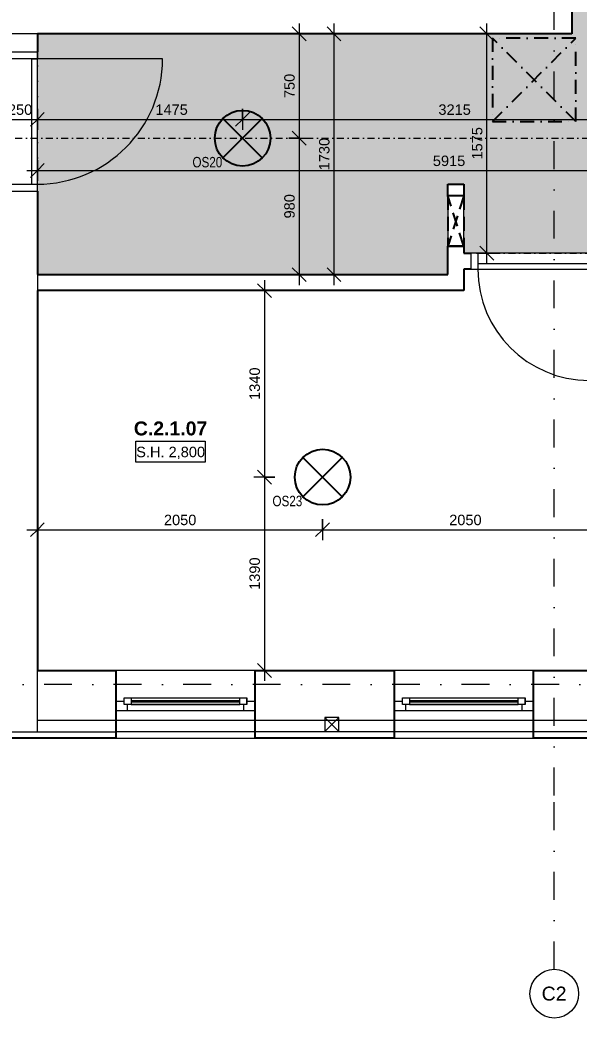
# Model space of a CAD drawing. Header units: millimetres. Extents: x -48130 to -1543, y -7799 to 13735.
# Drawn here: x -32575 to -28557, y -7799 to -627 of the extents above; entities that cross this region are included whole.
import ezdxf

# ---------------------------------------------------------------- set-up
doc = ezdxf.new("R2010")
doc.units = ezdxf.units.MM
for name, pattern in [('ABMV_DashDot_2_2mm-S0_6mm', [110, 50, -30, 0, -30]), ('HA_Dash_3mm-S1mm', [150, 100, -50]), ('HA_DashDot_10mm-S3mm', [500, 200, -150, 0, -150]), ('HA_DashDot_2_2mm-S0_6mm', [110, 50, -30, 0, -30]), ('HA_DashDot_4mm-S1mm', [200, 100, -50, 0, -50])]:
    doc.linetypes.add(name, pattern=pattern)
for name, color, linetype, lineweight in [('-UNDERLAY_A-FLOR-____-OTLN', 9, 'Continuous', 9), ('A-____-____-DIMS', 9, 'Continuous', 5), ('A-____-____-DIMS-50', 9, 'Continuous', 5), ('A-AREA-____-IDEN', 9, 'Continuous', 9), ('A-CLNG-____-PATT', 9, 'Continuous', 9), ('A-DETL-____-OTLN', 9, 'Continuous', 25), ('A-DOOR-____-MCUT', 9, 'HA_DashDot_2_2mm-S0_6mm', 9), ('A-DOOR-____-OTLN', 9, 'Continuous', 9), ('A-DOOR-FRAM-OTLN', 9, 'Continuous', 9), ('A-FLOR-____-OVHD', 9, 'HA_DashDot_4mm-S1mm', 25), ('A-GENM-____-MCUT', 9, 'HA_Dash_3mm-S1mm', 25), ('A-GENM-____-OTLN', 9, 'Continuous', 9), ('A-GLAZ-____-MCUT', 9, 'Continuous', 5), ('A-GLAZ-____-OTLN', 9, 'Continuous', 5), ('A-WALL-____-MCUT', 9, 'Continuous', 25), ('A-WALL-____-OTLN', 9, 'Continuous', 9), ('E-LITE-EQPM-IDEN', 9, 'Continuous', 9), ('E-LITE-EQPM-OTLN', 9, 'Continuous', 9), ('G-____-____-DIMS', 9, 'Continuous', 5), ('I-WALL-____-MCUT', 9, 'Continuous', 25), ('I-WALL-____-OTLN', 9, 'Continuous', 9), ('M-HVAC-DUCT-OTLN', 9, 'Continuous', 9), ('S-GRID-____-IDEN', 9, 'Continuous', 9), ('S-GRID-____-OTLN', 9, 'Continuous', 5)]:
    doc.layers.add(name, color=color, linetype=linetype, lineweight=lineweight)
doc.styles.add('Arial', font='arial.ttf', dxfattribs={"height": 100})
doc.styles.add('Arial_1', font='arial.ttf', dxfattribs={"height": 75})
doc.styles.add('Arial_2', font='arial.ttf', dxfattribs={"width": 0.8, "height": 75})
doc.styles.add('Arial_B', font='arialbd.ttf', dxfattribs={"height": 100})
doc.dimstyles.new('Inner_Dimensions', dxfattribs={"dimscale": 304.8, "dimtxt": 76.519455, "dimasz": 0.328084, "dimexe": 0.246063, "dimexo": 0.0625, "dimgap": 0.032808, "dimtad": 1, "dimdec": 0, "dimzin": 0, "dimdsep": 46, "dimtxsty": 'Arial_1', "dimblk1": 'OBLIQUE', "dimblk2": 'OBLIQUE', "dimsah": 1, "dimcen": 0.09, "dimdle": 0.246063, "dimazin": 0, "dimtfac": 1, "dimtdec": 4, "dimtix": 1, "dimtmove": 0, "dimatfit": 3, "dimfxl": 0.246063, "dimfxlon": 1, "dimtvp": 1, "dimtolj": 1, "dimtzin": 0, "dimlwd": 9, "dimlwe": 9, "dimarcsym": 2})
doc.dimstyles.new('Inner_Dimensions_2', dxfattribs={"dimscale": 304.8, "dimtxt": 76.519455, "dimasz": 0.328084, "dimexe": 0.246063, "dimexo": 0.0625, "dimgap": 0.032808, "dimtad": 1, "dimdec": 0, "dimzin": 0, "dimdsep": 46, "dimtxsty": 'Arial_1', "dimblk1": 'OBLIQUE', "dimblk2": 'OBLIQUE', "dimsah": 1, "dimcen": 0.09, "dimdle": 0.246063, "dimazin": 0, "dimtfac": 1, "dimtdec": 4, "dimtix": 1, "dimtmove": 2, "dimatfit": 3, "dimfxl": 0.246063, "dimfxlon": 1, "dimtvp": 1, "dimtolj": 1, "dimtzin": 0, "dimlwd": 9, "dimlwe": 9, "dimarcsym": 2})

# ---------------------------------------------------------------- blocks, each defined once
blk = doc.blocks.new('HA_DR_Single_Swing_Solid - In_BJ_800x2100-2040331-DPS_2NP-C')
at = {"layer": 'A-DOOR-____-MCUT'}
for p, q in [((-400, 57.5), (400, 57.5)), ((-400, -57.5), (400, -57.5))]:
    blk.add_line(p, q, dxfattribs=at)
at = {"layer": 'A-DOOR-____-OTLN'}
for p, q in [((-400, -17.5), (-400, -57.5)), ((-400, -17.5), (400, -17.5)), ((-400, -57.5), (400, -57.5)), ((400, -17.5), (400, -57.5))]:
    blk.add_line(p, q, dxfattribs=at)
at = {"layer": 'A-DOOR-____-OTLN', "lineweight": 5}
blk.add_line((400, -857.5), (400, -57.5), dxfattribs=at)
blk.add_arc((400, -57.5), 800, 180, 270, dxfattribs=at)
at = {"layer": 'A-DOOR-FRAM-OTLN'}
for p, q in [((-400, 57.5), (-450, 57.5)), ((-450, 57.5), (-450, -57.5)), ((400, 57.5), (-400, 57.5)), ((-400, 57.5), (-400, -57.5)), ((400, -57.5), (400, 57.5)), ((400, 57.5), (450, 57.5)), ((450, 57.5), (450, -57.5)), ((-450, -57.5), (-400, -57.5)), ((450, -57.5), (400, -57.5))]:
    blk.add_line(p, q, dxfattribs=at)
blk = doc.blocks.new('HA_WD_SinglePanel - 1000x1500-1662820-DPS_2NP-C')
at = {"layer": 'A-GLAZ-____-MCUT'}
for p, q in [((-500, 70), (-420, 70)), ((-440, 0), (-500, 0)), ((-440, -25), (-440, 25)), ((-440, 25), (-390, 25)), ((-420, 70), (-420, 25)), ((-390, 25), (-390, -25)), ((390, 5), (-390, 5)), ((390, -25), (390, 25)), ((390, 25), (440, 25)), ((420, 25), (420, 70)), ((420, 70), (500, 70)), ((440, 25), (440, -25)), ((500, 0), (440, 0)), ((-390, -25), (-440, -25)), ((390, -5), (-390, -5)), ((440, -25), (390, -25))]:
    blk.add_line(p, q, dxfattribs=at)
at = {"layer": 'A-GLAZ-____-OTLN'}
for p, q in [((-440, 25), (-440, -25)), ((-440, 25), (440, 25)), ((-420, 70), (420, 70)), ((390, 25), (-390, 25)), ((440, 25), (440, -25)), ((440, -25), (-440, -25)), ((390, -25), (-390, -25))]:
    blk.add_line(p, q, dxfattribs=at)
blk = doc.blocks.new('HA_DR_Single_Swing_Solid - In_BJ_900x2100_Vstup-2040222-DPS_2NP-C')
at = {"layer": 'A-DOOR-____-MCUT'}
for p, q in [((-450, 125), (450, 125)), ((-450, -125), (450, -125))]:
    blk.add_line(p, q, dxfattribs=at)
at = {"layer": 'A-DOOR-____-OTLN'}
for p, q in [((-500, 125), (500, 125)), ((-500, -125), (500, -125)), ((-450, -85), (-450, -125)), ((-450, -85), (450, -85)), ((-450, -125), (450, -125)), ((450, -85), (450, -125))]:
    blk.add_line(p, q, dxfattribs=at)
at = {"layer": 'A-DOOR-____-OTLN', "lineweight": 5}
blk.add_line((450, -1025), (450, -125), dxfattribs=at)
blk.add_arc((450, -125), 900, 180, 270, dxfattribs=at)
at = {"layer": 'A-DOOR-FRAM-OTLN'}
for p, q in [((-450, 125), (-500, 125)), ((-500, 125), (-500, -125)), ((450, 125), (-450, 125)), ((-450, 125), (-450, -125)), ((450, -125), (450, 125)), ((450, 125), (500, 125)), ((500, 125), (500, -125)), ((-500, -125), (-450, -125)), ((500, -125), (450, -125))]:
    blk.add_line(p, q, dxfattribs=at)
blk = doc.blocks.new('HA_LF_GenericSymbol - OS20_chodby-1935301-DPS_2NP-C')
at = {"layer": 'E-LITE-EQPM-OTLN', "color": 11, "lineweight": 25}
for p, q in [((141.4, 141.4), (-141.4, -141.4)), ((-141.4, 141.4), (141.4, -141.4))]:
    blk.add_line(p, q, dxfattribs=at)
blk.add_circle((0, 0), 200, dxfattribs=at)
blk = doc.blocks.new('HA_LF_GenericSymbol - OS23_pokoje-1614891-DPS_2NP-C')
at = {"layer": 'E-LITE-EQPM-OTLN', "color": 11, "lineweight": 25}
for p, q in [((141.4, 141.4), (-141.4, -141.4)), ((-141.4, 141.4), (141.4, -141.4))]:
    blk.add_line(p, q, dxfattribs=at)
blk.add_circle((0, 0), 200, dxfattribs=at)
blk = doc.blocks.new('HA_GM_Opening_Rectangle_WallBased - Default-1969288-DPS_2NP-C')
at = {"layer": 'A-GENM-____-MCUT'}
for p, q in [((305, 57.5), (-55, -57.5)), ((-55, 57.5), (305, -57.5)), ((-55, 57.5), (-55, -57.5)), ((-55, 57.5), (305, 57.5)), ((305, 57.5), (305, -57.5)), ((-55, -57.5), (305, -57.5))]:
    blk.add_line(p, q, dxfattribs=at)
blk = doc.blocks.new('Grid - Radius 3_5mm-353793-DPS_2NP-C')
at = {"layer": 'S-GRID-____-IDEN'}
blk.add_circle((0, 0), 3.5, dxfattribs=at)
blk = doc.blocks.new('DIMBLOCK17-DPS_2NP-C')
at = {"layer": 'A-____-____-DIMS-50', "lineweight": 9, "transparency": 16777216}
for p, q in [((-32449.9, -4214.6), (-32449.9, -4364.6)), ((-32449.9, -4289.6), (-32449.9, -4214.6)), ((-30399.9, -4214.6), (-30399.9, -4364.6)), ((-30399.9, -4289.6), (-30399.9, -4214.6)), ((-32524.9, -4289.6), (-30399.9, -4289.6)), ((-32449.9, -4289.6), (-32499.9, -4339.6)), ((-32449.9, -4289.6), (-32399.9, -4239.6)), ((-30399.9, -4289.6), (-30449.9, -4339.6)), ((-30399.9, -4289.6), (-30349.9, -4239.6))]:
    blk.add_line(p, q, dxfattribs=at)
at = {"layer": 'A-____-____-DIMS-50', "color": 0, "lineweight": 9, "transparency": 16777216, "insert": (-31540.3, -4182.2), "char_height": 75, "width": 276.883, "attachment_point": 1, "line_spacing_factor": 0.941778, "style": 'Arial_1'}
blk.add_mtext('2050', dxfattribs=at)
blk = doc.blocks.new('_Oblique')
at = {"color": 0, "linetype": 'ByBlock', "lineweight": -2}
blk.add_line((-0.5, -0.5), (0.5, 0.5), dxfattribs=at)
blk = doc.blocks.new('DIMBLOCK18-DPS_2NP-C')
at = {"layer": 'A-____-____-DIMS-50', "lineweight": 9, "transparency": 16777216}
for p, q in [((-30399.9, -4214.6), (-30399.9, -4364.6)), ((-30399.9, -4289.6), (-30399.9, -4214.6)), ((-28349.9, -4214.6), (-28349.9, -4364.6)), ((-28349.9, -4289.6), (-28349.9, -4214.6)), ((-30399.9, -4289.6), (-30449.9, -4339.6)), ((-30399.9, -4289.6), (-30349.9, -4239.6)), ((-30399.9, -4289.6), (-28349.9, -4289.6)), ((-28349.9, -4289.6), (-28399.9, -4339.6)), ((-28349.9, -4289.6), (-28299.9, -4239.6))]:
    blk.add_line(p, q, dxfattribs=at)
at = {"layer": 'A-____-____-DIMS-50', "color": 0, "lineweight": 9, "transparency": 16777216, "insert": (-29490.3, -4182.2), "char_height": 75, "width": 276.883, "attachment_point": 1, "line_spacing_factor": 0.941778, "style": 'Arial_1'}
blk.add_mtext('2050', dxfattribs=at)
blk = doc.blocks.new('DIMBLOCK32-DPS_2NP-C')
at = {"layer": 'A-____-____-DIMS-50', "lineweight": 9, "transparency": 16777216}
for p, q in [((-32699.9, -1265.9), (-32699.9, -1415.9)), ((-32699.9, -1340.9), (-32699.9, -1265.9)), ((-32699.9, -1340.9), (-32649.9, -1290.9)), ((-32449.9, -1265.9), (-32449.9, -1415.9)), ((-32449.9, -1340.9), (-32449.9, -1265.9)), ((-32449.9, -1340.9), (-32399.9, -1290.9)), ((-32699.9, -1340.9), (-32749.9, -1390.9)), ((-32699.9, -1340.9), (-32449.9, -1340.9)), ((-32449.9, -1340.9), (-32499.9, -1390.9))]:
    blk.add_line(p, q, dxfattribs=at)
at = {"layer": 'A-____-____-DIMS-50', "color": 0, "lineweight": 9, "transparency": 16777216, "insert": (-32661.4, -1233.6), "char_height": 75, "width": 207.662, "attachment_point": 1, "line_spacing_factor": 0.941778, "style": 'Arial_1'}
blk.add_mtext('250', dxfattribs=at)
blk = doc.blocks.new('DIMBLOCK33-DPS_2NP-C')
at = {"layer": 'A-____-____-DIMS-50', "lineweight": 9, "transparency": 16777216}
for p, q in [((-32449.9, -1265.9), (-32449.9, -1415.9)), ((-32449.9, -1340.9), (-32449.9, -1265.9)), ((-32449.9, -1340.9), (-32399.9, -1290.9)), ((-30974.9, -1265.9), (-30974.9, -1415.9)), ((-30974.9, -1340.9), (-30974.9, -1265.9)), ((-30974.9, -1340.9), (-30924.9, -1290.9)), ((-32449.9, -1340.9), (-32499.9, -1390.9)), ((-32449.9, -1340.9), (-30974.9, -1340.9)), ((-30974.9, -1340.9), (-31024.9, -1390.9))]:
    blk.add_line(p, q, dxfattribs=at)
at = {"layer": 'A-____-____-DIMS-50', "color": 0, "lineweight": 9, "transparency": 16777216, "insert": (-31601.6, -1233.6), "char_height": 75, "width": 276.883, "attachment_point": 1, "line_spacing_factor": 0.941778, "style": 'Arial_1'}
blk.add_mtext('1475', dxfattribs=at)
blk = doc.blocks.new('DIMBLOCK34-DPS_2NP-C')
at = {"layer": 'A-____-____-DIMS-50', "lineweight": 9, "transparency": 16777216}
for p, q in [((-30974.9, -1265.9), (-30974.9, -1415.9)), ((-30974.9, -1340.9), (-30974.9, -1265.9)), ((-30974.9, -1340.9), (-30924.9, -1290.9)), ((-27759.9, -1265.9), (-27759.9, -1415.9)), ((-27759.9, -1340.9), (-27759.9, -1265.9)), ((-27759.9, -1340.9), (-27709.9, -1290.9)), ((-30974.9, -1340.9), (-31024.9, -1390.9)), ((-30974.9, -1340.9), (-27759.9, -1340.9)), ((-27759.9, -1340.9), (-27809.9, -1390.9))]:
    blk.add_line(p, q, dxfattribs=at)
at = {"layer": 'A-____-____-DIMS-50', "color": 0, "lineweight": 9, "transparency": 16777216, "insert": (-29567.7, -1233.6), "char_height": 75, "width": 276.883, "attachment_point": 1, "line_spacing_factor": 0.941778, "style": 'Arial_1'}
blk.add_mtext('3215', dxfattribs=at)
blk = doc.blocks.new('DIMBLOCK88-DPS_2NP-C')
at = {"layer": 'A-____-____-DIMS-50', "lineweight": 9, "transparency": 16777216}
for p, q in [((-30568.3, -726.8), (-30618.3, -676.8)), ((-30568.3, -651.8), (-30568.3, -1476.8)), ((-30493.3, -726.8), (-30643.3, -726.8)), ((-30568.3, -726.8), (-30518.3, -776.8)), ((-30568.3, -726.8), (-30493.3, -726.8)), ((-30568.3, -1476.8), (-30618.3, -1426.8)), ((-30643.3, -1476.8), (-30493.3, -1476.8)), ((-30568.3, -1476.8), (-30643.3, -1476.8)), ((-30568.3, -1476.8), (-30518.3, -1526.8))]:
    blk.add_line(p, q, dxfattribs=at)
at = {"layer": 'A-____-____-DIMS-50', "color": 0, "lineweight": 9, "transparency": 16777216, "insert": (-30675.6, -1188.3), "char_height": 75, "width": 207.662, "attachment_point": 1, "rotation": 90, "line_spacing_factor": 0.941778, "style": 'Arial_1'}
blk.add_mtext('750', dxfattribs=at)
blk = doc.blocks.new('DIMBLOCK89-DPS_2NP-C')
at = {"layer": 'A-____-____-DIMS-50', "lineweight": 9, "transparency": 16777216}
for p, q in [((-30568.3, -1476.8), (-30618.3, -1426.8)), ((-30643.3, -1476.8), (-30493.3, -1476.8)), ((-30568.3, -1476.8), (-30643.3, -1476.8)), ((-30568.3, -1476.8), (-30568.3, -2531.8)), ((-30568.3, -1476.8), (-30518.3, -1526.8)), ((-30568.3, -2456.8), (-30618.3, -2406.8)), ((-30493.3, -2456.8), (-30643.3, -2456.8)), ((-30568.3, -2456.8), (-30518.3, -2506.8)), ((-30568.3, -2456.8), (-30493.3, -2456.8))]:
    blk.add_line(p, q, dxfattribs=at)
at = {"layer": 'A-____-____-DIMS-50', "color": 0, "lineweight": 9, "transparency": 16777216, "insert": (-30675.6, -2053.3), "char_height": 75, "width": 207.662, "attachment_point": 1, "rotation": 90, "line_spacing_factor": 0.941778, "style": 'Arial_1'}
blk.add_mtext('980', dxfattribs=at)
blk = doc.blocks.new('DIMBLOCK90-DPS_2NP-C')
at = {"layer": 'A-____-____-DIMS-50', "lineweight": 9, "transparency": 16777216}
for p, q in [((-30818.3, -2496.8), (-30818.3, -3911.8)), ((-30743.3, -2571.8), (-30893.3, -2571.8)), ((-30818.3, -2571.8), (-30868.3, -2521.8)), ((-30818.3, -2571.8), (-30768.3, -2621.8)), ((-30818.3, -2571.8), (-30743.3, -2571.8)), ((-30818.3, -3911.8), (-30868.3, -3861.8)), ((-30743.3, -3911.8), (-30893.3, -3911.8)), ((-30818.3, -3911.8), (-30768.3, -3961.8)), ((-30818.3, -3911.8), (-30743.3, -3911.8))]:
    blk.add_line(p, q, dxfattribs=at)
at = {"layer": 'A-____-____-DIMS-50', "color": 0, "lineweight": 9, "transparency": 16777216, "insert": (-30925.6, -3357.2), "char_height": 75, "width": 276.883, "attachment_point": 1, "rotation": 90, "line_spacing_factor": 0.941778, "style": 'Arial_1'}
blk.add_mtext('1340', dxfattribs=at)
blk = doc.blocks.new('DIMBLOCK91-DPS_2NP-C')
at = {"layer": 'A-____-____-DIMS-50', "lineweight": 9, "transparency": 16777216}
for p, q in [((-30818.3, -3911.8), (-30868.3, -3861.8)), ((-30743.3, -3911.8), (-30893.3, -3911.8)), ((-30818.3, -3911.8), (-30818.3, -5376.8)), ((-30818.3, -3911.8), (-30768.3, -3961.8)), ((-30818.3, -3911.8), (-30743.3, -3911.8)), ((-30743.3, -5301.8), (-30893.3, -5301.8)), ((-30818.3, -5301.8), (-30868.3, -5251.8)), ((-30818.3, -5301.8), (-30768.3, -5351.8)), ((-30818.3, -5301.8), (-30743.3, -5301.8))]:
    blk.add_line(p, q, dxfattribs=at)
at = {"layer": 'A-____-____-DIMS-50', "color": 0, "lineweight": 9, "transparency": 16777216, "insert": (-30925.6, -4722.2), "char_height": 75, "width": 276.883, "attachment_point": 1, "rotation": 90, "line_spacing_factor": 0.941778, "style": 'Arial_1'}
blk.add_mtext('1390', dxfattribs=at)
blk = doc.blocks.new('Spot Elevations - Generic-448778-DPS_2NP-C')
at = {"layer": 'G-____-____-DIMS', "lineweight": 9}
for p, q in [((-5, 0), (-5, 3)), ((-5, 3), (5, 3)), ((5, 3), (5, 0)), ((5, 0), (-5, 0))]:
    blk.add_line(p, q, dxfattribs=at)
blk = doc.blocks.new('DIMBLOCK143-DPS_2NP-C')
at = {"layer": 'A-____-____-DIMS-50', "lineweight": 9, "transparency": 16777216}
for p, q in [((-30318.3, -726.8), (-30368.3, -676.8)), ((-30318.3, -651.8), (-30318.3, -2531.8)), ((-30243.3, -726.8), (-30393.3, -726.8)), ((-30318.3, -726.8), (-30268.3, -776.8)), ((-30318.3, -726.8), (-30243.3, -726.8)), ((-30318.3, -2456.8), (-30368.3, -2406.8)), ((-30243.3, -2456.8), (-30393.3, -2456.8)), ((-30318.3, -2456.8), (-30268.3, -2506.8)), ((-30318.3, -2456.8), (-30243.3, -2456.8))]:
    blk.add_line(p, q, dxfattribs=at)
at = {"layer": 'A-____-____-DIMS-50', "color": 0, "lineweight": 9, "transparency": 16777216, "insert": (-30425.6, -1707.2), "char_height": 75, "width": 276.883, "attachment_point": 1, "rotation": 90, "line_spacing_factor": 0.941778, "style": 'Arial_1'}
blk.add_mtext('1730', dxfattribs=at)
blk = doc.blocks.new('DIMBLOCK144-DPS_2NP-C')
at = {"layer": 'A-____-____-DIMS-50', "lineweight": 9, "transparency": 16777216}
for p, q in [((-29219.4, -726.8), (-29269.4, -676.8)), ((-29219.4, -2376.8), (-29219.4, -651.8)), ((-29294.4, -726.8), (-29144.4, -726.8)), ((-29219.4, -726.8), (-29294.4, -726.8)), ((-29219.4, -726.8), (-29169.4, -776.8)), ((-29219.4, -2301.8), (-29269.4, -2251.8)), ((-29294.4, -2301.8), (-29144.4, -2301.8)), ((-29219.4, -2301.8), (-29294.4, -2301.8)), ((-29219.4, -2301.8), (-29169.4, -2351.8))]:
    blk.add_line(p, q, dxfattribs=at)
at = {"layer": 'A-____-____-DIMS-50', "color": 0, "lineweight": 9, "transparency": 16777216, "insert": (-29326.8, -1629.7), "char_height": 75, "width": 276.883, "attachment_point": 1, "rotation": 90, "line_spacing_factor": 0.941778, "style": 'Arial_1'}
blk.add_mtext('1575', dxfattribs=at)
blk = doc.blocks.new('DIMBLOCK147-DPS_2NP-C')
at = {"layer": 'A-____-____-DIMS-50', "lineweight": 9, "transparency": 16777216}
for p, q in [((-32449.9, -1633.9), (-32449.9, -1783.9)), ((-32449.9, -1708.9), (-32449.9, -1633.9)), ((-26534.9, -1633.9), (-26534.9, -1783.9)), ((-26534.9, -1708.9), (-26534.9, -1633.9)), ((-32524.9, -1708.9), (-26459.9, -1708.9)), ((-32449.9, -1708.9), (-32499.9, -1758.9)), ((-32449.9, -1708.9), (-32399.9, -1658.9)), ((-26534.9, -1708.9), (-26584.9, -1758.9)), ((-26534.9, -1708.9), (-26484.9, -1658.9))]:
    blk.add_line(p, q, dxfattribs=at)
at = {"layer": 'A-____-____-DIMS-50', "color": 0, "lineweight": 9, "transparency": 16777216, "insert": (-29607.8, -1601.5), "char_height": 75, "width": 276.883, "attachment_point": 1, "line_spacing_factor": 0.941778, "style": 'Arial_1'}
blk.add_mtext('5915', dxfattribs=at)

msp = doc.modelspace()

# ---------------------------------------------------------------- hatches: boundary and pattern name
at = {"layer": 'A-CLNG-____-PATT', "lineweight": 5}
h = msp.add_hatch(color=256, dxfattribs=at)
h.paths.add_polyline_path([(-29499.9, -2456.8), (-29499.9, -1806.8), (-29384.9, -1806.8), (-29384.9, -2301.8), (-26534.9, -2301.8), (-26534.9, -166.8), (-26909.9, -166.8), (-26909.9, 1648.2), (-28609.9, 1648.2), (-28609.9, -726.8), (-32449.9, -726.8), (-32449.9, -2456.8), (-30344.1, -2456.8)])
h.paths.add_polyline_path([(-27759.9, -1012), (-27769, -1010.8), (-27777.4, -1007.3), (-27784.7, -1001.7), (-27790.2, -994.5), (-27793.7, -986.1), (-27794.9, -977), (-27793.7, -967.9), (-27790.2, -959.5), (-27784.7, -952.2), (-27777.4, -946.7), (-27769, -943.2), (-27759.9, -942), (-27750.8, -943.2), (-27742.4, -946.7), (-27735.2, -952.2), (-27729.6, -959.5), (-27726.1, -967.9), (-27724.9, -977), (-27726.1, -986.1), (-27729.6, -994.5), (-27735.2, -1001.7), (-27742.4, -1007.3), (-27750.8, -1010.8)])

# ---------------------------------------------------------------- linework, layer by layer
at = {"layer": '-UNDERLAY_A-FLOR-____-OTLN'}
for p, q in [((-32449.9, -5741.8), (-32449.9, -5301.8)), ((-31884.9, -5301.8), (-31884.9, -5301.8)), ((-23074.9, -5661.8), (-32449.9, -5661.8)), ((-26634.9, -5741.8), (-31884.9, -5741.8))]:
    msp.add_line(p, q, dxfattribs=at)
at = {"layer": 'A-DETL-____-OTLN', "linetype": 'ABMV_DashDot_2_2mm-S0_6mm', "lineweight": 5}
msp.add_line((-39324.9, -1476.8), (-26824.9, -1476.8), dxfattribs=at)
at = {"layer": 'A-FLOR-____-OVHD'}
for p, q in [((-28579.9, -756.8), (-29179.9, -756.8)), ((-29179.9, -756.8), (-29179.9, -1356.8)), ((-28579.9, -1356.8), (-29179.9, -756.8)), ((-29179.9, -1356.8), (-28579.9, -756.8)), ((-28579.9, -1356.8), (-28579.9, -756.8)), ((-29179.9, -1356.8), (-28579.9, -1356.8))]:
    msp.add_line(p, q, dxfattribs=at)
at = {"layer": 'A-WALL-____-MCUT', "lineweight": 9}
for p, q in [((-32449.9, -726.8), (-32699.9, -726.8)), ((-32449.9, -2456.8), (-32449.9, -2571.8))]:
    msp.add_line(p, q, dxfattribs=at)
at = {"layer": 'A-WALL-____-MCUT'}
for p, q in [((-32449.9, -5301.8), (-31884.9, -5301.8)), ((-31884.9, -5301.8), (-31884.9, -5786.8)), ((-30884.9, -5301.8), (-29884.9, -5301.8)), ((-30884.9, -5786.8), (-30884.9, -5301.8)), ((-29884.9, -5301.8), (-29884.9, -5786.8)), ((-28884.9, -5301.8), (-28349.9, -5301.8)), ((-28884.9, -5786.8), (-28884.9, -5301.8)), ((-31884.9, -5786.8), (-35134.9, -5786.8)), ((-29884.9, -5786.8), (-30884.9, -5786.8)), ((-27634.9, -5786.8), (-28884.9, -5786.8))]:
    msp.add_line(p, q, dxfattribs=at)
at = {"layer": 'A-WALL-____-OTLN'}
for p, q in [((-30884.9, -5301.8), (-31884.9, -5301.8)), ((-28884.9, -5301.8), (-29884.9, -5301.8)), ((-35134.9, -5741.8), (-31884.9, -5741.8)), ((-31884.9, -5786.8), (-30884.9, -5786.8)), ((-29884.9, -5786.8), (-28884.9, -5786.8))]:
    msp.add_line(p, q, dxfattribs=at)
at = {"layer": 'I-WALL-____-MCUT'}
for p, q in [((-28609.9, 1648.2), (-28609.9, -726.8)), ((-28609.9, -726.8), (-32449.9, -726.8)), ((-32449.9, -726.8), (-32449.9, -856.8)), ((-32449.9, -1856.8), (-32449.9, -2456.8)), ((-29499.9, -1891.4), (-29499.9, -1806.8)), ((-29499.9, -1806.8), (-29384.9, -1806.8)), ((-29384.9, -1806.8), (-29384.9, -1891.4)), ((-29384.9, -1891.4), (-29499.9, -1891.4)), ((-29499.9, -2456.8), (-29499.9, -2251.4)), ((-29499.9, -2251.4), (-29384.9, -2251.4)), ((-29384.9, -2251.4), (-29384.9, -2301.8)), ((-29384.9, -2301.8), (-29334.9, -2301.8)), ((-29384.9, -2416.8), (-29384.9, -2571.8)), ((-29334.9, -2416.8), (-29384.9, -2416.8)), ((-32449.9, -2456.8), (-29499.9, -2456.8)), ((-32449.9, -2571.8), (-32449.9, -5301.8)), ((-29384.9, -2571.8), (-32449.9, -2571.8))]:
    msp.add_line(p, q, dxfattribs=at)
at = {"layer": 'I-WALL-____-OTLN'}
for p, q in [((-29499.9, -1891.4), (-29499.9, -2251.4)), ((-29384.9, -2251.4), (-29384.9, -1891.4))]:
    msp.add_line(p, q, dxfattribs=at)
at = {"layer": 'M-HVAC-DUCT-OTLN', "lineweight": 5}
for p, q in [((-30284.4, -5740.1), (-30384.4, -5640.1)), ((-30284.4, -5640.1), (-30384.4, -5740.1)), ((-30284.4, -5640.1), (-30384.4, -5640.1)), ((-30384.4, -5640.1), (-30384.4, -5740.1)), ((-30284.4, -5740.1), (-30284.4, -5640.1)), ((-30384.4, -5740.1), (-30284.4, -5740.1))]:
    msp.add_line(p, q, dxfattribs=at)
at = {"layer": 'S-GRID-____-OTLN', "linetype": 'HA_DashDot_10mm-S3mm', "lineweight": 9}
for p, q in [((-28734.9, -6198.9), (-28734.9, 12134.7)), ((-22199.7, -5401.8), (-46530.3, -5401.8)), ((-28734.9, -7448.9), (-28734.9, -6198.9))]:
    msp.add_line(p, q, dxfattribs=at)

# ---------------------------------------------------------------- block references
at = {"layer": 'A-DOOR-____-OTLN', "rotation": 89.9999999999997}
msp.add_blockref('HA_DR_Single_Swing_Solid - In_BJ_900x2100_Vstup-2040222-DPS_2NP-C', (-32574.9, -1356.8), dxfattribs=at)
at = {"layer": 'A-DOOR-____-OTLN'}
msp.add_blockref('HA_DR_Single_Swing_Solid - In_BJ_800x2100-2040331-DPS_2NP-C', (-28884.9, -2359.3), dxfattribs=at)
at = {"layer": 'A-GENM-____-OTLN', "rotation": 270}
msp.add_blockref('HA_GM_Opening_Rectangle_WallBased - Default-1969288-DPS_2NP-C', (-29442.4, -1946.4), dxfattribs=at)
at = {"layer": 'A-GLAZ-____-OTLN', "rotation": 180}
for p in [(-31384.9, -5521.8), (-29384.9, -5521.8)]:
    msp.add_blockref('HA_WD_SinglePanel - 1000x1500-1662820-DPS_2NP-C', p, dxfattribs=at)
at = {"layer": 'E-LITE-EQPM-OTLN', "color": 11, "lineweight": 25}
for name, p in [('HA_LF_GenericSymbol - OS20_chodby-1935301-DPS_2NP-C', (-30974.9, -1476.8)), ('HA_LF_GenericSymbol - OS23_pokoje-1614891-DPS_2NP-C', (-30399.9, -3911.8))]:
    msp.add_blockref(name, p, dxfattribs=at)
at = {"layer": 'G-____-____-DIMS', "lineweight": 9, "xscale": 49.99999999999998, "yscale": 49.99999999999998, "zscale": 49.99999999999998}
msp.add_blockref('Spot Elevations - Generic-448778-DPS_2NP-C', (-31492.9, -3804.6), dxfattribs=at)
at = {"layer": 'S-GRID-____-IDEN', "xscale": 49.99999999999998, "yscale": 49.99999999999998, "zscale": 49.99999999999998}
msp.add_blockref('Grid - Radius 3_5mm-353793-DPS_2NP-C', (-28734.9, -7623.9), dxfattribs=at)

# ---------------------------------------------------------------- texts
at = {"layer": 'A-AREA-____-IDEN', "lineweight": 5, "insert": (-31756.6, -3512.1), "char_height": 100, "width": 653.375, "attachment_point": 1, "style": 'Arial_B'}
msp.add_mtext('C.2.1.07', dxfattribs=at)
at = {"layer": 'E-LITE-EQPM-IDEN', "lineweight": 5, "char_height": 75, "width": 262.953, "attachment_point": 1, "style": 'Arial_2'}
for s, insert in [('OS20', (-31335.3, -1611.1)), ('OS23', (-30760.3, -4046.1))]:
    msp.add_mtext(s, dxfattribs=dict(at, insert=insert))
at = {"layer": 'G-____-____-DIMS', "lineweight": 9, "insert": (-31739.7, -3693.7), "char_height": 75, "width": 592.246, "attachment_point": 1, "line_spacing_factor": 0.941778, "style": 'Arial_1'}
msp.add_mtext('S.H. 2,800', dxfattribs=at)
at = {"layer": 'S-GRID-____-IDEN', "lineweight": 5, "insert": (-28825.8, -7573.2), "char_height": 100, "width": 220.464, "attachment_point": 1, "style": 'Arial'}
msp.add_mtext('C2', dxfattribs=at)

# ---------------------------------------------------------------- dimensions: what is measured, and where the dimension line sits
at = {"layer": 'A-____-____-DIMS', "lineweight": 9}
for base, p1, p2, override, picture, middle in [((-30568.3, -1476.8), (-30493.3, -726.8), (-30643.3, -1476.8), {"dimpost": '<>', "dimfxl": 764.852927}, 'DIMBLOCK88-DPS_2NP-C', (-30616.6, -1101.8)), ((-30318.3, -2456.8), (-30243.3, -726.8), (-30243.3, -2456.8), {"dimpost": '<>', "dimfxl": 1730}, 'DIMBLOCK143-DPS_2NP-C', (-30366.6, -1591.8)), ((-29219.4, -726.8), (-29294.4, -2301.8), (-29294.4, -726.8), {"dimpost": '<>', "dimfxl": 1575}, 'DIMBLOCK144-DPS_2NP-C', (-29267.7, -1514.3)), ((-30568.3, -2456.8), (-30643.3, -1476.8), (-30493.3, -2456.8), {"dimpost": '<>', "dimfxl": 991.413133}, 'DIMBLOCK89-DPS_2NP-C', (-30616.6, -1966.8)), ((-30818.3, -3911.8), (-30743.3, -2571.8), (-30743.3, -3911.8), {"dimpost": '<>', "dimfxl": 1340}, 'DIMBLOCK90-DPS_2NP-C', (-30866.6, -3241.8)), ((-30818.3, -5301.8), (-30743.3, -3911.8), (-30743.3, -5301.8), {"dimpost": '<>', "dimfxl": 1390}, 'DIMBLOCK91-DPS_2NP-C', (-30866.6, -4606.8))]:
    dim = msp.add_linear_dim(base=base, p1=p1, p2=p2, angle=90, dimstyle='Inner_Dimensions', override=override, dxfattribs=at)
    dim.commit()
    dim.dimension.update_dxf_attribs({"geometry": picture, "text_midpoint": middle})
for base, p1, p2, override, picture, middle in [((-32449.9, -1340.9), (-32699.9, -1265.9), (-32449.9, -1265.9), {"dimpost": '<>', "dimfxl": 250}, 'DIMBLOCK32-DPS_2NP-C', (-32574.9, -1292.6)), ((-26534.9, -1708.9), (-32449.9, -1633.9), (-26534.9, -1633.9), {"dimpost": '<>', "dimfxl": 5915}, 'DIMBLOCK147-DPS_2NP-C', (-29492.4, -1660.6)), ((-30399.9, -4289.6), (-32449.9, -4214.6), (-30399.9, -4214.6), {"dimpost": '<>', "dimfxl": 2050}, 'DIMBLOCK17-DPS_2NP-C', (-31424.9, -4241.3)), ((-28349.9, -4289.6), (-30399.9, -4214.6), (-28349.9, -4214.6), {"dimpost": '<>', "dimfxl": 2050}, 'DIMBLOCK18-DPS_2NP-C', (-29374.9, -4241.3))]:
    dim = msp.add_linear_dim(base=base, p1=p1, p2=p2, dimstyle='Inner_Dimensions', override=override, dxfattribs=at)
    dim.commit()
    dim.dimension.update_dxf_attribs({"geometry": picture, "text_midpoint": middle})
for base, p1, p2, override, picture, middle in [((-30974.9, -1340.9), (-32449.9, -1265.9), (-30974.9, -1265.9), {"dimpost": '<>', "dimfxl": 1474.985404}, 'DIMBLOCK33-DPS_2NP-C', (-31463.1, -1283.6)), ((-27759.9, -1340.9), (-30974.9, -1265.9), (-27759.9, -1265.9), {"dimpost": '<>', "dimfxl": 3215.014596}, 'DIMBLOCK34-DPS_2NP-C', (-29429.2, -1283.6))]:
    dim = msp.add_linear_dim(base=base, p1=p1, p2=p2, dimstyle='Inner_Dimensions_2', override=override, dxfattribs=at)
    dim.commit()
    dim.dimension.update_dxf_attribs({"geometry": picture, "text_midpoint": middle, "dimtype": 160})

doc.saveas('drawing.dxf')
